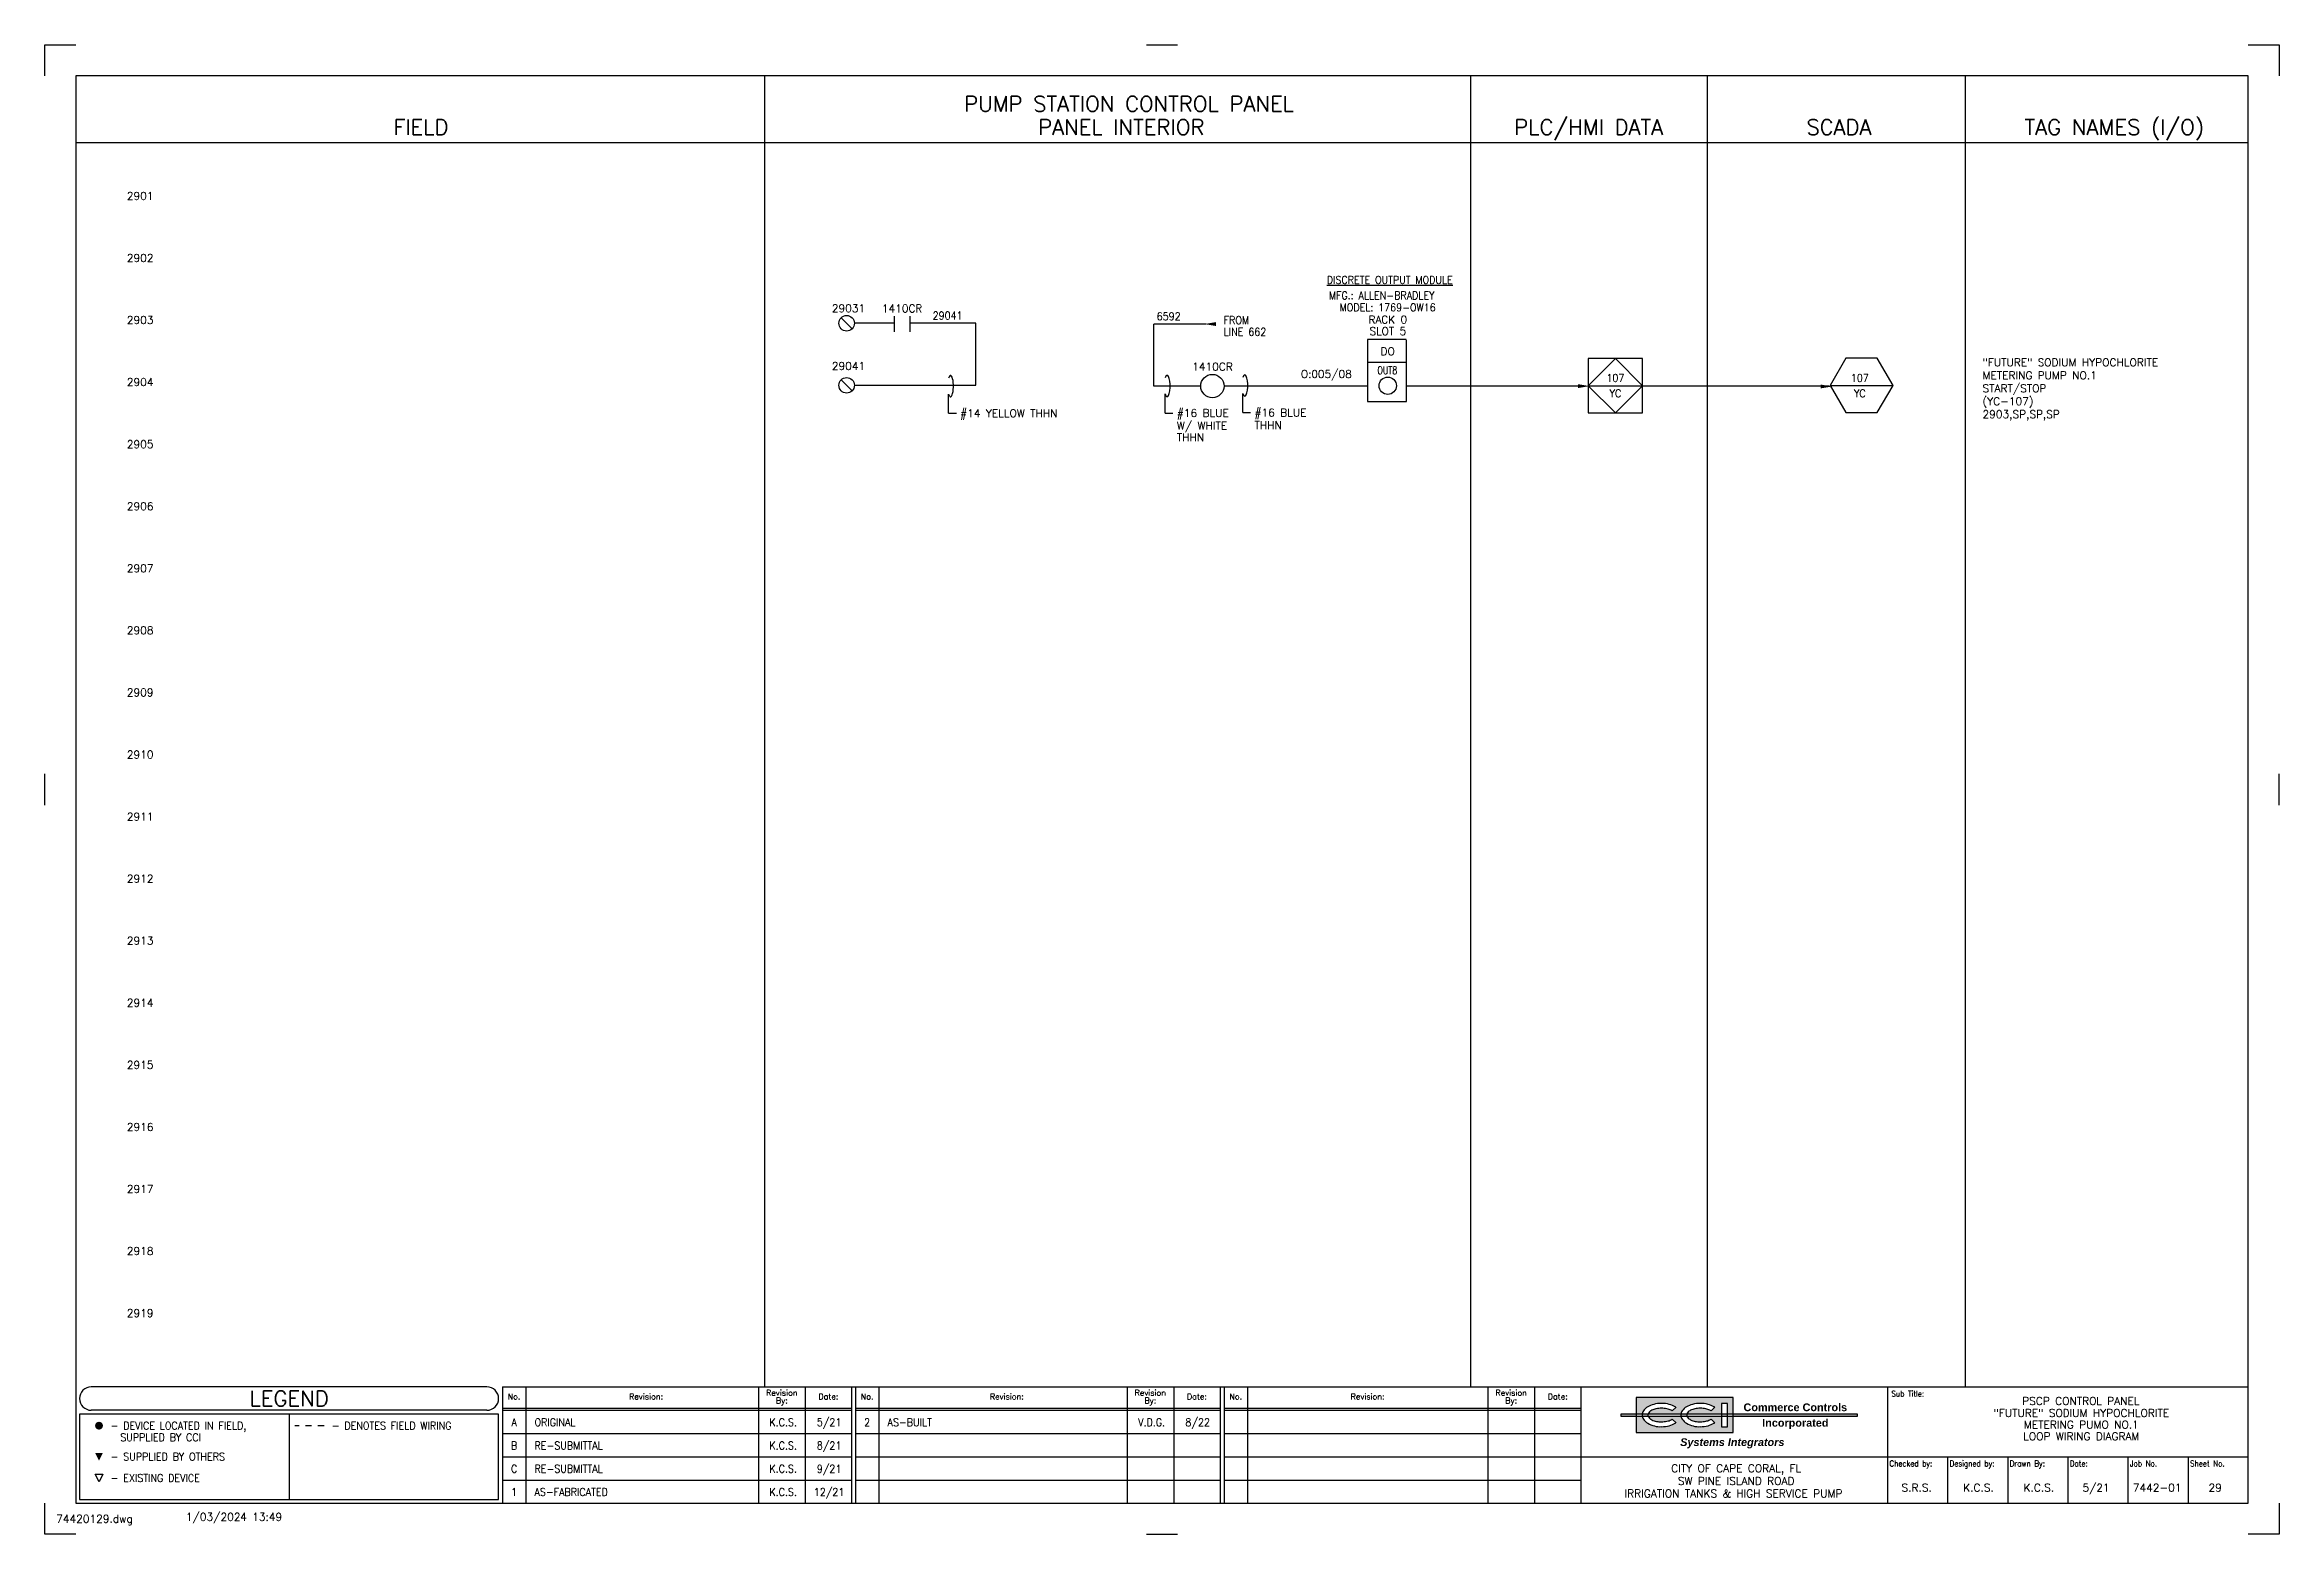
# Model space of a CAD drawing. Extents: x 0 to 36, y 0 to 24.
import ezdxf
from ezdxf.enums import TextEntityAlignment as Align

# ---------------------------------------------------------------- set-up
doc = ezdxf.new("R2010")
doc.units = 0
doc.header["$LTSCALE"] = 0.5
doc.header["$MEASUREMENT"] = 0
doc.linetypes.add('HIDDEN2', pattern=[0.1875, 0.125, -0.0625])
doc.layers.get('0').update_dxf_attribs({"linetype": 'CONTINUOUS'})
for name, color, linetype in [('02_i1769-IF8-ANALOG-', 32, 'CONTINUOUS'), ('BORDER', 2, 'CONTINUOUS'), ('CUT-MARK', 5, 'CONTINUOUS')]:
    doc.layers.add(name, color=color, linetype=linetype)
doc.styles.add('arial', font='arialbd.ttf')
doc.styles.add('arialitalic', font='arialbi.ttf')
doc.styles.add('ROMANS', font='ROMANS.shx')
doc.linetypes.add('FENCELINE1', pattern='A,0.25,-0.1,[133,ltypeshp.shx,S=0.1,R=0,X=-0.1,Y=0],-0.1,1', length=1.45)

# ---------------------------------------------------------------- blocks, each defined once
blk = doc.blocks.new('CUTMARK')
at = {"color": 5}
for p, q in [((0, 23.5), (0, 24)), ((0, 24), (0.5, 24)), ((17.75, 24), (18.25, 24)), ((35.5, 24), (36, 24)), ((36, 24), (36, 23.5)), ((0, 11.75), (0, 12.25)), ((36, 11.75), (36, 12.25)), ((0, 0), (0, 0.5)), ((36, 0.5), (36, 0)), ((0.5, 0), (0, 0)), ((17.75, 0), (18.25, 0)), ((36, 0), (35.5, 0))]:
    blk.add_line(p, q, dxfattribs=at)
blk = doc.blocks.new('FCIRLEG')
at = {"color": 5, "const_width": 0.0625}
blk.add_lwpolyline([(-0.03125, 0, 1), (0.03125, 0, 1)], format="xyb", close=True, dxfattribs=at)
blk = doc.blocks.new('FTRIULEG')
at = {"color": 5}
blk.add_solid([(0, 0.125), (0, 0.125), (-0.0625, 0), (0.0625, 0)], dxfattribs=at)
blk = doc.blocks.new('CCILOGO3')
h = blk.add_hatch(color=256)
h.paths.add_polyline_path([(25.922, 2.094, -0.060974), (26.047, 2.109, -0.060974), (26.172, 2.094, -0.074343), (26.268, 2.054, -0.016679), (26.281, 2.046), (26.221, 1.988, 0.036094), (26.202, 1.999, 0.064948), (26.135, 2.022, 0.051099), (26.047, 2.031, 0.051099), (25.958, 2.022, 0.064948), (25.892, 1.999, 0.104203), (25.841, 1.959, 0.105248), (25.83, 1.937), (26.36, 1.937, -0.117879), (26.38, 1.988, -0.106943), (26.451, 2.054, -0.074343), (26.547, 2.094, -0.060974), (26.672, 2.109, -0.060974), (26.797, 2.094, -0.074343), (26.893, 2.054, -0.016679), (26.906, 2.046), (26.846, 1.988, 0.036094), (26.827, 1.999, 0.064948), (26.76, 2.022, 0.051099), (26.672, 2.031, 0.051099), (26.583, 2.022, 0.064948), (26.517, 1.999, 0.104203), (26.466, 1.959, 0.105248), (26.455, 1.937), (27.016, 1.937), (27.016, 2.109), (27.109, 2.109), (27.109, 1.937), (27.203, 1.937), (27.203, 2.203), (25.641, 2.203), (25.641, 1.937), (25.735, 1.937, -0.117879), (25.755, 1.988, -0.106943), (25.826, 2.054, -0.074343)])
h.paths.add_polyline_path([(25.826, 1.789, -0.106943), (25.755, 1.856, -0.117879), (25.735, 1.906), (25.641, 1.906), (25.641, 1.641), (27.203, 1.641), (27.203, 1.906), (27.109, 1.906), (27.109, 1.734), (27.016, 1.734), (27.016, 1.906), (26.455, 1.906, 0.105248), (26.466, 1.885, 0.104203), (26.517, 1.845, 0.064948), (26.592, 1.819, 0.063643), (26.672, 1.812, 0.051099), (26.76, 1.822, 0.064948), (26.827, 1.845, 0.036094), (26.846, 1.856), (26.906, 1.798, -0.016679), (26.893, 1.789, -0.074343), (26.797, 1.75, -0.060974), (26.672, 1.734, -0.074995), (26.558, 1.745, -0.074343), (26.451, 1.789, -0.106943), (26.38, 1.856, -0.117879), (26.36, 1.906), (25.83, 1.906, 0.105248), (25.841, 1.885, 0.104203), (25.892, 1.845, 0.064948), (25.967, 1.819, 0.063643), (26.047, 1.812, 0.051099), (26.135, 1.822, 0.064948), (26.202, 1.845, 0.036094), (26.221, 1.856), (26.281, 1.798, -0.016679), (26.268, 1.789, -0.074343), (26.172, 1.75, -0.060974), (26.047, 1.734, -0.074995), (25.933, 1.745, -0.074343)])
h.paths.add_polyline_path([(25.641, 1.906), (25.641, 1.937), (25.391, 1.937), (25.391, 1.906)])
h.paths.add_polyline_path([(25.83, 1.906, -0.068202), (25.828, 1.922, -0.068202), (25.83, 1.937), (25.735, 1.937, 0.033731), (25.734, 1.922, 0.033731), (25.735, 1.906)])
h.paths.add_polyline_path([(26.455, 1.906, -0.068202), (26.453, 1.922, -0.068202), (26.455, 1.937), (26.36, 1.937, 0.033731), (26.359, 1.922, 0.033731), (26.36, 1.906)])
h.paths.add_polyline_path([(27.109, 1.906), (27.109, 1.937), (27.016, 1.937), (27.016, 1.906)])
h.paths.add_polyline_path([(29.203, 1.906), (29.203, 1.937), (27.203, 1.937), (27.203, 1.906)])
for p, q in [((27.203, 2.203), (25.641, 2.203)), ((25.641, 2.203), (25.641, 1.641)), ((27.203, 1.641), (27.203, 2.203)), ((29.203, 1.937), (25.391, 1.937)), ((25.391, 1.937), (25.391, 1.906)), ((25.391, 1.906), (29.203, 1.906)), ((26.221, 1.988), (26.281, 2.046)), ((26.221, 1.856), (26.281, 1.798)), ((26.846, 1.988), (26.906, 2.046)), ((26.846, 1.856), (26.906, 1.798)), ((27.109, 2.109), (27.016, 2.109)), ((27.016, 2.109), (27.016, 1.734)), ((27.109, 1.734), (27.109, 2.109)), ((29.203, 1.906), (29.203, 1.937)), ((25.641, 1.641), (27.203, 1.641)), ((27.016, 1.734), (27.109, 1.734))]:
    blk.add_line(p, q)
for centre, radius, start, end in [((25.851, 1.922), 0.116, 145.3805, 180), ((25.851, 1.922), 0.116, 180, 214.6195), ((25.944, 1.857), 0.23, 120.9638, 145.3805), ((25.944, 1.987), 0.23, 214.6195, 239.0362), ((26.006, 1.754), 0.35, 103.9568, 120.9638), ((25.886, 1.922), 0.0581, 140.3607, 180), ((25.886, 1.922), 0.0581, 180, 219.6393), ((25.962, 1.859), 0.157, 116.5651, 140.3607), ((25.962, 1.985), 0.157, 219.6393, 243.4349), ((26.013, 1.757), 0.271, 101.7009, 116.5651), ((26.028, 2.117), 0.305, 243.4349, 258.2991), ((26.047, 1.59), 0.519, 90, 103.9568), ((26.047, 1.595), 0.436, 90, 101.7009), ((26.031, 2.129), 0.317, 258.2991, 272.8654), ((26.047, 1.59), 0.519, 76.0432, 90), ((26.047, 1.595), 0.436, 78.2991, 90), ((26.047, 2.249), 0.436, 270, 281.7009), ((26.08, 1.757), 0.271, 63.4349, 78.2991), ((26.08, 2.087), 0.271, 281.7009, 296.5651), ((26.088, 1.754), 0.35, 59.0362, 76.0432), ((26.131, 1.859), 0.157, 55.1664, 63.4349), ((26.131, 1.985), 0.157, 296.5651, 304.8336), ((26.149, 1.857), 0.23, 55.214, 59.0362), ((26.476, 1.922), 0.116, 145.3805, 180), ((26.476, 1.922), 0.116, 180, 214.6195), ((26.569, 1.857), 0.23, 120.9638, 145.3805), ((26.569, 1.987), 0.23, 214.6195, 239.0362), ((26.631, 1.754), 0.35, 103.9568, 120.9638), ((26.511, 1.922), 0.0581, 140.3607, 180), ((26.511, 1.922), 0.0581, 180, 219.6393), ((26.587, 1.859), 0.157, 116.5651, 140.3607), ((26.587, 1.985), 0.157, 219.6393, 243.4349), ((26.638, 1.757), 0.271, 101.7009, 116.5651), ((26.653, 2.117), 0.305, 243.4349, 258.2991), ((26.672, 1.59), 0.519, 90, 103.9568), ((26.672, 1.595), 0.436, 90, 101.7009), ((26.656, 2.129), 0.317, 258.2991, 272.8654), ((26.672, 1.59), 0.519, 76.0432, 90), ((26.672, 1.595), 0.436, 78.2991, 90), ((26.672, 2.249), 0.436, 270, 281.7009), ((26.705, 1.757), 0.271, 63.4349, 78.2991), ((26.705, 2.087), 0.271, 281.7009, 296.5651), ((26.713, 1.754), 0.35, 59.0362, 76.0432), ((26.756, 1.859), 0.157, 55.1664, 63.4349), ((26.756, 1.985), 0.157, 296.5651, 304.8336), ((26.774, 1.857), 0.23, 55.214, 59.0362), ((26.027, 2.125), 0.391, 239.0362, 256.0432), ((26.025, 2.118), 0.384, 256.0432, 273.1986), ((26.047, 2.253), 0.519, 270, 283.9568), ((26.088, 2.09), 0.35, 283.9568, 300.9638), ((26.149, 1.987), 0.23, 300.9638, 304.786), ((26.652, 2.125), 0.391, 239.0362, 256.0432), ((26.65, 2.118), 0.384, 256.0432, 273.1986), ((26.672, 2.253), 0.519, 270, 283.9568), ((26.713, 2.09), 0.35, 283.9568, 300.9638), ((26.774, 1.987), 0.23, 300.9638, 304.786)]:
    blk.add_arc(centre, radius, start, end)
for s, style, p in [('Commerce Controls', 'arial', (28.203, 1.984)), ('Incorporated', 'arial', (28.203, 1.734)), ('Systems Integrators', 'arialitalic', (27.188, 1.422))]:
    blk.add_text(s, height=0.125, dxfattribs=dict(style=style)).set_placement(p, align=Align.CENTER)
blk = doc.blocks.new('RARROW')
at = {"color": 5}
blk.add_solid([(-0.125, 0.03125), (-0.125, -0.03125), (0.0625, 0)], dxfattribs=at)
blk = doc.blocks.new('LARROW')
at = {"color": 5}
blk.add_solid([(0.125, 0.03125), (0.125, -0.03125), (-0.0625, 0)], dxfattribs=at)
blk = doc.blocks.new('VNUMHAND')
at = {"color": 5}
blk.add_line((0, 0), (0, -0.309), dxfattribs=at)
at = {"color": 5, "linetype": 'Continuous'}
blk.add_polyline3d([(0, -0.309, 0), (-0.012, -0.281, 0), (-0.026, -0.267, 0), (-0.04, -0.269, 0), (-0.054, -0.286, 0), (-0.065, -0.318, 0), (-0.073, -0.361, 0), (-0.078, -0.411, 0), (-0.078, -0.464, 0), (-0.073, -0.514, 0), (-0.065, -0.557, 0), (-0.054, -0.589, 0), (-0.04, -0.606, 0), (-0.026, -0.608, 0), (-0.012, -0.594, 0), (0, -0.566, 0)], dxfattribs=at)
blk = doc.blocks.new('TERM')
at = {"color": 1}
blk.add_line((-0.088, 0.088), (0.088, -0.088), dxfattribs=at)
blk.add_circle((0, 0), 0.125, dxfattribs=at)
blk = doc.blocks.new('conno')
at = {"color": 5}
for p, q in [((-0.125, 0.125), (-0.125, -0.125)), ((0.125, 0.125), (0.125, -0.125))]:
    blk.add_line(p, q, dxfattribs=at)
at = {"color": 5, "style": 'ROMANS'}
blk.add_attdef('NUMBER', text='', height=0.125, dxfattribs=at).set_placement((0, 0.1875), align=Align.CENTER)
blk = doc.blocks.new('RNUMHAND')
at = {"color": 5}
blk.add_line((0, 0), (-0.309, 0), dxfattribs=at)
at = {"color": 5, "linetype": 'Continuous'}
blk.add_polyline3d([(-0.309, 0, 0), (-0.288, 0.008, 0), (-0.273, 0.018, 0), (-0.266, 0.028, 0), (-0.267, 0.038, 0), (-0.277, 0.048, 0), (-0.294, 0.057, 0), (-0.318, 0.065, 0), (-0.348, 0.071, 0), (-0.382, 0.076, 0), (-0.419, 0.078, 0), (-0.456, 0.078, 0), (-0.493, 0.076, 0), (-0.527, 0.071, 0), (-0.557, 0.065, 0), (-0.581, 0.057, 0), (-0.598, 0.048, 0), (-0.608, 0.038, 0), (-0.609, 0.028, 0), (-0.602, 0.018, 0), (-0.587, 0.008, 0), (-0.566, 0, 0)], dxfattribs=at)
blk = doc.blocks.new('11')
at = {"style": 'ROMANS', "width": 0.9}
for s, p in [('C', (7.562, 0.993)), ('K.C.S.', (11.896, 0.993)), ('9/21', (12.637, 0.993))]:
    blk.add_text(s, height=0.125, dxfattribs=at).set_placement(p, align=Align.CENTER)
blk.add_text('RE-SUBMITTAL', height=0.125, dxfattribs=at).set_placement((7.891, 0.993))
blk = doc.blocks.new('14')
at = {"style": 'ROMANS', "width": 0.9}
for s, p in [('1', (7.563, 0.618)), ('K.C.S.', (11.896, 0.618)), ('12/21', (12.637, 0.618))]:
    blk.add_text(s, height=0.125, dxfattribs=at).set_placement(p, align=Align.CENTER)
blk.add_text('AS-FABRICATED', height=0.125, dxfattribs=at).set_placement((7.891, 0.618))
blk = doc.blocks.new('DrawingName')
at = {"color": 0, "linetype": 'Continuous', "insert": (0.1875, 0.3125), "char_height": 0.125, "attachment_point": 1, "style": 'ROMANS'}
blk.add_mtext('74420129.dwg', dxfattribs=at)
blk = doc.blocks.new('dwgfilename')
at = {"color": 0, "linetype": 'Continuous'}
blk.add_blockref('DrawingName', (0, 0), dxfattribs=at)
blk = doc.blocks.new('dwgdate')
at = {"color": 0, "linetype": 'Continuous', "insert": (2.1875, 0.34375), "char_height": 0.125, "attachment_point": 1, "style": 'ROMANS'}
blk.add_mtext(' 1/03/2024 13:49', dxfattribs=at)
blk = doc.blocks.new('Drawing_Name_Date_Panel_Layout')
at = {"linetype": 'Continuous'}
for name in ['dwgdate', 'dwgfilename']:
    blk.add_blockref(name, (0, 0), dxfattribs=at)

msp = doc.modelspace()

# ---------------------------------------------------------------- linework, layer by layer
at = {"linetype": 'Continuous'}
for p, q in [((11.594, 23.5), (11.594, 2.375)), ((22.969, 23.5), (22.969, 2.375)), ((26.781, 23.5), (26.781, 2.375)), ((30.938, 23.5), (30.938, 2.375)), ((0.5, 22.422), (35.5, 22.422)), ((15, 18.512), (15, 19.512)), ((17.867, 18.499), (17.867, 19.499)), ((21.934, 19.248), (21.309, 19.248)), ((21.312, 19.25), (21.312, 18.25)), ((21.935, 19.247), (21.936, 18.25)), ((21.935, 18.88), (21.31, 18.88)), ((13.044, 18.512), (15, 18.512)), ((24.867, 18.506), (25.742, 18.506)), ((28.766, 18.511), (29.777, 18.511)), ((28.834, 18.511), (29.709, 18.511)), ((14.562, 18.062), (14.688, 18.062)), ((21.312, 18.25), (21.938, 18.25)), ((0.875, 0.844), (0.813, 0.969)), ((0.813, 0.969), (0.938, 0.969)), ((0.938, 0.969), (0.875, 0.844))]:
    msp.add_line(p, q, dxfattribs=at)
for p, q in [((13.688, 19.512), (13.044, 19.512)), ((15, 19.512), (13.938, 19.512))]:
    msp.add_line(p, q)
at = {"color": 0, "linetype": 'Continuous'}
for p, q in [((18.713, 19.499), (17.867, 19.499)), ((25.305, 18.944), (24.867, 18.506)), ((24.867, 18.944), (24.867, 18.069)), ((25.742, 18.944), (24.867, 18.944)), ((25.742, 18.506), (25.305, 18.944)), ((25.742, 18.069), (25.742, 18.944)), ((18.625, 18.499), (17.867, 18.499)), ((21.312, 18.499), (19, 18.499)), ((24.867, 18.506), (25.305, 18.069)), ((25.305, 18.069), (25.742, 18.506)), ((18.052, 18.064), (18.177, 18.064)), ((19.303, 18.072), (19.428, 18.072)), ((24.867, 18.069), (25.742, 18.069)), ((7.313, 0.562), (7.313, 1.937))]:
    msp.add_line(p, q, dxfattribs=at)
at = {"color": 0, "linetype": 'FENCELINE1', "ltscale": 0.5}
for p, q in [((21.936, 18.502), (24.75, 18.502)), ((25.739, 18.502), (25.742, 18.502)), ((25.75, 18.506), (28.75, 18.506))]:
    msp.add_line(p, q, dxfattribs=at)
at = {"color": 0}
for p, q in [((7.125, 2.375), (0.75, 2.375)), ((0.562, 1.937), (0.562, 0.562)), ((7.313, 1.937), (0.562, 1.937)), ((7.125, 2), (0.75, 2)), ((3.938, 1.937), (3.938, 0.562)), ((0.562, 0.562), (7.313, 0.562))]:
    msp.add_line(p, q, dxfattribs=at)
at = {"color": 2}
for p, q in [((7.375, 2.375), (13.062, 2.375)), ((7.375, 2.375), (7.375, 0.5)), ((7.75, 2.375), (7.75, 0.5)), ((11.5, 2.375), (11.5, 0.5)), ((12.25, 2.375), (12.25, 0.5)), ((13, 2.375), (13, 0.5)), ((13.062, 2.375), (13.062, 0.5)), ((13.062, 2.375), (19, 2.375)), ((13.438, 2.375), (13.438, 0.5)), ((17.438, 2.375), (17.438, 0.5)), ((18.188, 2.375), (18.188, 0.5)), ((18.938, 2.375), (18.938, 0.5)), ((19, 2.375), (24.75, 2.375)), ((19, 2.375), (19, 0.5)), ((19.375, 2.375), (19.375, 0.5)), ((23.25, 2.375), (23.25, 0.5)), ((24, 2.375), (24, 0.5)), ((24.754, 2.375), (35.5, 2.375)), ((24.754, 0.5), (24.754, 2.375)), ((29.688, 2.375), (29.688, 0.5)), ((7.375, 2.031), (12.996, 2.031)), ((7.375, 2), (13, 2)), ((13.062, 2.031), (18.933, 2.031)), ((13.062, 2), (18.938, 2)), ((19, 2.031), (24.746, 2.031)), ((19, 2), (24.75, 2)), ((7.375, 1.625), (13, 1.625)), ((13.062, 1.625), (18.938, 1.625)), ((19, 1.625), (24.75, 1.625)), ((7.375, 1.25), (13, 1.25)), ((13.062, 1.25), (18.938, 1.25)), ((19, 1.25), (24.75, 1.25)), ((24.754, 1.25), (35.5, 1.25)), ((30.656, 1.25), (30.656, 0.5)), ((31.625, 1.25), (31.625, 0.5)), ((32.594, 1.25), (32.594, 0.5)), ((33.562, 1.25), (33.562, 0.5)), ((34.531, 1.25), (34.531, 0.5)), ((7.375, 0.875), (13, 0.875)), ((13.062, 0.875), (18.938, 0.875)), ((19, 0.875), (24.75, 0.875))]:
    msp.add_line(p, q, dxfattribs=at)
at = {"linetype": 'HIDDEN2'}
msp.add_line((4.5, 1.75), (4.031, 1.75), dxfattribs=at)
at = {"color": 0}
msp.add_lwpolyline([(29.019, 18.949), (28.766, 18.511), (29.019, 18.074), (29.524, 18.074), (29.777, 18.511), (29.524, 18.949)], close=True, dxfattribs=at)
at = {"color": 5}
msp.add_circle((18.812, 18.5), 0.188, dxfattribs=at)
at = {"color": 0, "linetype": 'Continuous'}
msp.add_circle((21.637, 18.505), 0.14, dxfattribs=at)
at = {"color": 0}
for centre, start, end in [((0.75, 2.187), 90, 270), ((7.125, 2.187), 270, 90)]:
    msp.add_arc(centre, 0.188, start, end, dxfattribs=at)
at = {"layer": 'BORDER', "color": 2}
for p, q in [((35.5, 23.5), (0.5, 23.5)), ((0.5, 23.5), (0.5, 0.5)), ((35.5, 0.5), (35.5, 23.5)), ((0.5, 0.5), (35.5, 0.5))]:
    msp.add_line(p, q, dxfattribs=at)

# ---------------------------------------------------------------- block references
at = {"linetype": 'Continuous'}
msp.add_blockref('conno', (13.812, 19.5), dxfattribs=at).add_auto_attribs({'NUMBER': '1410CR'})
for name, p in [('TERM', (12.919, 19.512)), ('TERM', (12.919, 18.512)), ('11', (0, 0)), ('14', (0, 0)), ('Drawing_Name_Date_Panel_Layout', (0, 0))]:
    msp.add_blockref(name, p, dxfattribs=at)
at = {"color": 0, "linetype": 'Continuous'}
for name, p in [('LARROW', (18.744, 19.499)), ('CCILOGO3', (0, 0)), ('FCIRLEG', (0.875, 1.75))]:
    msp.add_blockref(name, p, dxfattribs=at)
at = {"linetype": 'Continuous', "rotation": 270}
msp.add_blockref('RNUMHAND', (14.562, 18.062), dxfattribs=at)
at = {"color": 0, "linetype": 'Continuous', "rotation": 180}
for p in [(18.052, 18.064), (19.303, 18.072)]:
    msp.add_blockref('VNUMHAND', p, dxfattribs=at)
at = {"linetype": 'Continuous', "xscale": -1, "rotation": 180}
for p in [(24.826, 18.499), (28.734, 18.493)]:
    msp.add_blockref('RARROW', p, dxfattribs=at)
at = {"rotation": 180}
msp.add_blockref('FTRIULEG', (0.875, 1.312), dxfattribs=at)
at = {"layer": 'CUT-MARK'}
msp.add_blockref('CUTMARK', (0, 0), dxfattribs=at)

# ---------------------------------------------------------------- texts
at = {"style": 'ROMANS'}
for s, height, p in [('PUMP STATION CONTROL PANEL', 0.25, (17.469, 22.922)), ('PANEL INTERIOR', 0.25, (17.344, 22.547)), ('PSCP CONTROL PANEL ', 0.125, (32.846, 2.085)), ('"FUTURE" SODIUM HYPOCHLORITE', 0.125, (32.81, 1.891)), ('METERING PUMO NO.1', 0.125, (32.81, 1.704)), ('LOOP WIRING DIAGRAM', 0.125, (32.81, 1.516)), ('CITY OF CAPE CORAL, FL', 0.125, (27.25, 1)), ('IRRIGATION TANKS & HIGH SERVICE PUMP ', 0.125, (27.25, 0.595)), ('SW PINE ISLAND ROAD', 0.125, (27.25, 0.798))]:
    msp.add_text(s, height=height, dxfattribs=at).set_placement(p, align=Align.CENTER)
at = {"linetype": 'Continuous', "style": 'ROMANS'}
for s, height, p in [('FIELD', 0.25, (6.062, 22.547)), ('PLC/HMI DATA', 0.25, (24.875, 22.547)), ('SCADA', 0.25, (28.906, 22.547)), ('TAG NAMES (I/O)', 0.25, (33.344, 22.547)), ('29031', 0.125, (12.949, 19.691)), ('RACK 0', 0.125, (21.638, 19.509)), ('SLOT 5', 0.125, (21.638, 19.322)), ('DO', 0.125, (21.637, 18.998)), ('29041', 0.125, (12.949, 18.76)), ('O:005/08', 0.125, (20.647, 18.632))]:
    msp.add_text(s, height=height, dxfattribs=at).set_placement(p, align=Align.CENTER)
for s, p in [('2901', (1.751, 21.501)), ('2902', (1.751, 20.501)), ('2903', (1.751, 19.501)), ('2904', (1.751, 18.501)), ('2905', (1.751, 17.501)), ('2906', (1.751, 16.501)), ('2907', (1.751, 15.501)), ('2908', (1.751, 14.501)), ('2909', (1.751, 13.501)), ('2910', (1.751, 12.501)), ('2911', (1.751, 11.501)), ('2912', (1.751, 10.501)), ('2913', (1.751, 9.501)), ('2914', (1.751, 8.501)), ('2915', (1.751, 7.501)), ('2916', (1.751, 6.501)), ('2917', (1.751, 5.501)), ('2918', (1.751, 4.501)), ('2919', (1.751, 3.501))]:
    msp.add_text(s, height=0.125, dxfattribs=at).set_placement(p, align=Align.RIGHT)
at = {"color": 0, "linetype": 'Continuous', "style": 'ROMANS', "width": 0.9}
for s, p in [('%%UDISCRETE OUTPUT MODULE', (20.655, 20.148)), ('MFG.: ALLEN-BRADLEY', (20.689, 19.897)), ('MODEL: 1769-OW16', (20.861, 19.704))]:
    msp.add_text(s, height=0.125, dxfattribs=at).set_placement(p)
at = {"linetype": 'Continuous', "style": 'ROMANS'}
for s, width, p in [('29041', 0.9, (14.545, 19.574)), ('6592', 0.9, (18.108, 19.561)), ('OUT8', 0.75, (21.63, 18.692)), ('107', 0.9, (25.305, 18.569)), ('YC', 0.9, (25.305, 18.319)), ('107', 0.9, (29.242, 18.569)), ('YC', 0.9, (29.242, 18.319))]:
    msp.add_text(s, height=0.125, dxfattribs=dict(at, width=width)).set_placement(p, align=Align.CENTER)
at = {"linetype": 'Continuous', "style": 'ROMANS', "width": 0.9}
for s, p in [('FROM', (18.994, 19.499)), ('LINE 662', (18.994, 19.311))]:
    msp.add_text(s, height=0.125, dxfattribs=at).set_placement(p)
at = {"linetype": 'Continuous', "style": 'ROMANS'}
msp.add_text('#14 YELLOW THHN', height=0.125, dxfattribs=at).set_placement((14.75, 18))
at = {"color": 0, "linetype": 'Continuous', "style": 'ROMANS'}
for s, p in [('#16 BLUE', (18.24, 18.002)), ('#16 BLUE', (19.491, 18.009)), ('THHN', (18.24, 17.612)), ('W/ WHITE', (18.24, 17.799)), ('THHN', (19.491, 17.807))]:
    msp.add_text(s, height=0.125, dxfattribs=at).set_placement(p)
at = {"color": 0, "style": 'ROMANS'}
msp.add_text('LEGEND', height=0.25, dxfattribs=at).set_placement((3.938, 2.062), align=Align.CENTER)
at = {"color": 2, "style": 'ROMANS'}
for s, p in [('No.', (7.562, 2.219)), ('Revision:', (9.688, 2.219)), ('Revision', (11.875, 2.281)), ('By:', (11.875, 2.156)), ('Date:', (12.625, 2.219)), ('No.', (13.25, 2.219)), ('Revision:', (15.5, 2.219)), ('Revision', (17.812, 2.281)), ('By:', (17.812, 2.156)), ('Date:', (18.562, 2.219)), ('No.', (19.188, 2.219)), ('Revision:', (21.312, 2.219)), ('Revision', (23.625, 2.281)), ('By:', (23.625, 2.156)), ('Date:', (24.375, 2.219))]:
    msp.add_text(s, height=0.0938, dxfattribs=at).set_placement(p, align=Align.MIDDLE_CENTER)
at = {"color": 2, "style": 'ROMANS', "width": 0.9}
for s, height, p in [('Sub Title:', 0.0938, (29.75, 2.219)), ('Checked by:', 0.09375, (29.719, 1.094)), ('Designed by:', 0.09375, (30.688, 1.094)), ('Drawn By:', 0.0938, (31.656, 1.094)), ('Date:', 0.0938, (32.625, 1.094)), ('Job No.', 0.0938, (33.594, 1.094)), ('Sheet No.', 0.0938, (34.562, 1.094))]:
    msp.add_text(s, height=height, dxfattribs=at).set_placement(p)
at = {"style": 'ROMANS', "width": 0.9}
for s, p in [('- DEVICE LOCATED IN FIELD,', (1.063, 1.687)), ('- DENOTES FIELD WIRING', (4.625, 1.687)), ('ORIGINAL', (7.891, 1.743)), ('AS-BUILT', (13.579, 1.743)), ('  SUPPLIED BY CCI', (1.063, 1.5)), ('RE-SUBMITTAL', (7.891, 1.368)), ('- SUPPLIED BY OTHERS', (1.063, 1.187)), ('- EXISTING DEVICE', (1.063, 0.844))]:
    msp.add_text(s, height=0.125, dxfattribs=at).set_placement(p)
for s, p in [('A', (7.562, 1.743)), ('K.C.S.', (11.896, 1.743)), ('5/21', (12.637, 1.743)), ('2', (13.25, 1.743)), ('V.D.G.', (17.833, 1.743)), ('8/22', (18.575, 1.743)), ('B', (7.562, 1.368)), ('K.C.S.', (11.896, 1.368)), ('8/21', (12.637, 1.368))]:
    msp.add_text(s, height=0.125, dxfattribs=at).set_placement(p, align=Align.CENTER)
at = {"style": 'ROMANS'}
msp.add_attdef('1410CR', text='', height=0.125, dxfattribs=at).set_placement((18.812, 18.75), align=Align.CENTER)
at = {"layer": '02_i1769-IF8-ANALOG-', "color": 0, "linetype": 'Continuous', "insert": (31.218, 18.943), "char_height": 0.125, "attachment_point": 1, "style": 'ROMANS'}
msp.add_mtext_dynamic_manual_height_columns('"FUTURE" SODIUM HYPOCHLORITE\\PMETERING PUMP NO.1\\PSTART/STOP\\P(YC-107)\\P2903,SP,SP,SP', width=4.07995, gutter_width=0.625, heights=[1.555], dxfattribs=at)
at = {"layer": 'BORDER', "color": 4, "style": 'ROMANS'}
for s, p in [('S.R.S.', (30.156, 0.688)), ('K.C.S.', (31.156, 0.688)), ('K.C.S.', (32.125, 0.688)), ('5/21', (33.047, 0.688)), ('7442-01', (34.031, 0.688)), ('29', (34.969, 0.688))]:
    msp.add_text(s, height=0.125, dxfattribs=at).set_placement(p, align=Align.CENTER)

doc.saveas('drawing.dxf')
